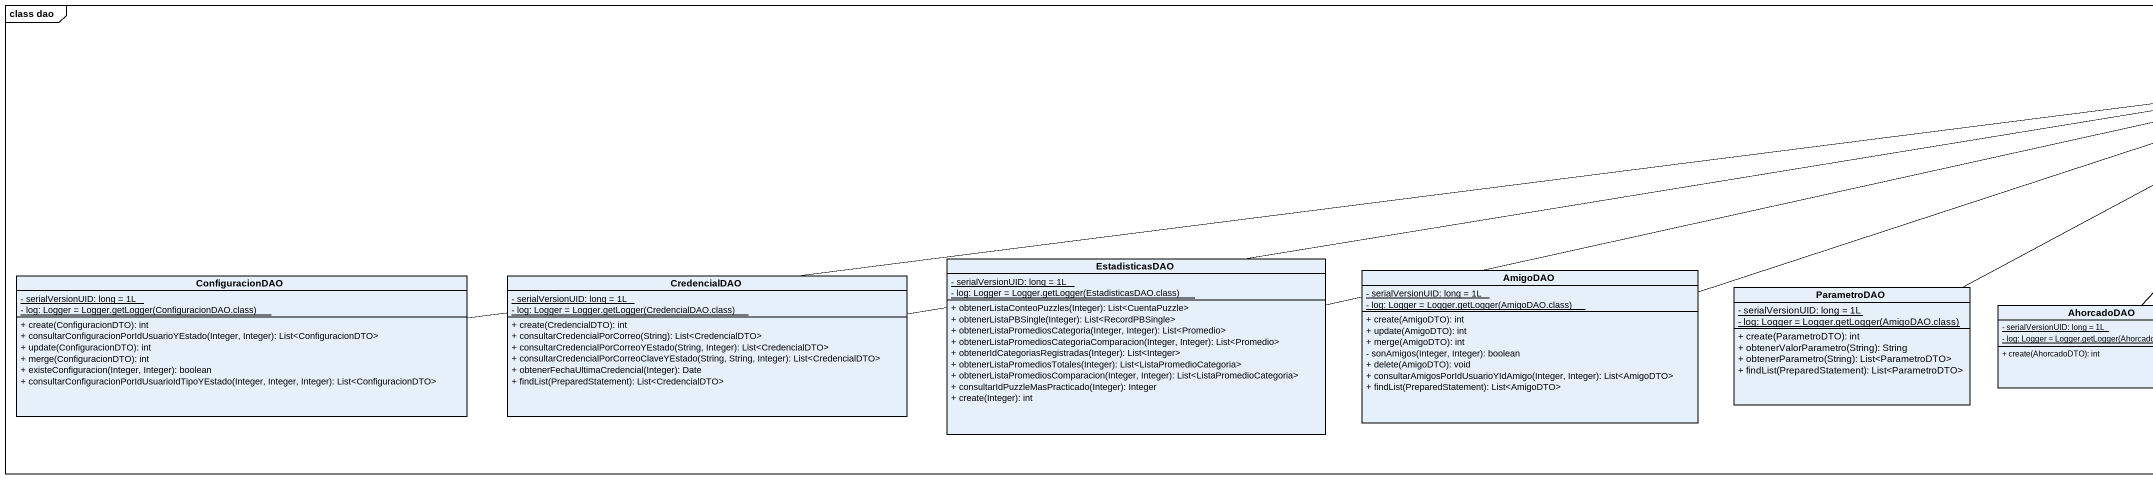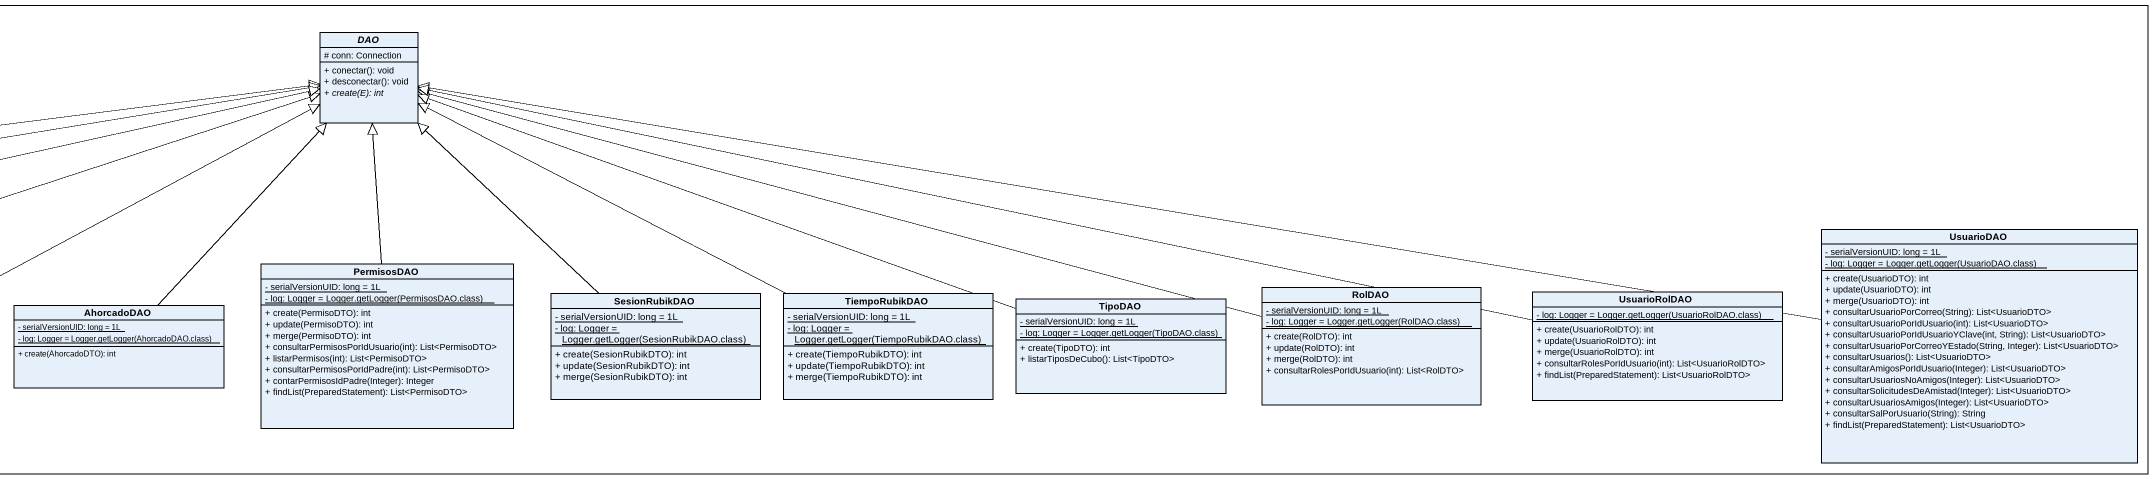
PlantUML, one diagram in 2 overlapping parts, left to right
@startuml
mainframe class dao
hide circle
hide empty members
skinparam classAttributeIconSize 0
abstract class DAO {
  # conn: Connection
  + conectar(): void
  + desconectar(): void
  {abstract} + create(E): int
}
class EstadisticasDAO {
  {static} - serialVersionUID: long = 1L
  {static} {field} - log: Logger = Logger.getLogger(EstadisticasDAO.class)
  + obtenerListaConteoPuzzles(Integer): List<CuentaPuzzle>
  + obtenerListaPBSingle(Integer): List<RecordPBSingle>
  + obtenerListaPromediosCategoria(Integer, Integer): List<Promedio>
  + obtenerListaPromediosCategoriaComparacion(Integer, Integer): List<Promedio>
  + obtenerIdCategoriasRegistradas(Integer): List<Integer>
  + obtenerListaPromediosTotales(Integer): List<ListaPromedioCategoria>
  + obtenerListaPromediosComparacion(Integer, Integer): List<ListaPromedioCategoria>
  + consultarIdPuzzleMasPracticado(Integer): Integer
  + create(Integer): int
}
class PermisosDAO {
  {static} - serialVersionUID: long = 1L
  {static} {field} - log: Logger = Logger.getLogger(PermisosDAO.class)
  + create(PermisoDTO): int
  + update(PermisoDTO): int
  + merge(PermisoDTO): int
  + consultarPermisosPorIdUsuario(int): List<PermisoDTO>
  + listarPermisos(int): List<PermisoDTO>
  + consultarPermisosPorIdPadre(int): List<PermisoDTO>
  + contarPermisosIdPadre(Integer): Integer
  + findList(PreparedStatement): List<PermisoDTO>
}
class UsuarioDAO {
  {static} - serialVersionUID: long = 1L
  {static} {field} - log: Logger = Logger.getLogger(UsuarioDAO.class)
  + create(UsuarioDTO): int
  + update(UsuarioDTO): int
  + merge(UsuarioDTO): int
  + consultarUsuarioPorCorreo(String): List<UsuarioDTO>
  + consultarUsuarioPorIdUsuario(int): List<UsuarioDTO>
  + consultarUsuarioPorIdUsuarioYClave(int, String): List<UsuarioDTO>
  + consultarUsuarioPorCorreoYEstado(String, Integer): List<UsuarioDTO>
  + consultarUsuarios(): List<UsuarioDTO>
  + consultarAmigosPorIdUsuario(Integer): List<UsuarioDTO>
  + consultarUsuariosNoAmigos(Integer): List<UsuarioDTO>
  + consultarSolicitudesDeAmistad(Integer): List<UsuarioDTO>
  + consultarUsuariosAmigos(Integer): List<UsuarioDTO>
  + consultarSalPorUsuario(String): String
  + findList(PreparedStatement): List<UsuarioDTO>
}
class ConfiguracionDAO {
  {static} - serialVersionUID: long = 1L
  {static} {field} - log: Logger = Logger.getLogger(ConfiguracionDAO.class)
  + create(ConfiguracionDTO): int
  + consultarConfiguracionPorIdUsuarioYEstado(Integer, Integer): List<ConfiguracionDTO>
  + update(ConfiguracionDTO): int
  + merge(ConfiguracionDTO): int
  + existeConfiguracion(Integer, Integer): boolean
  + consultarConfiguracionPorIdUsuarioIdTipoYEstado(Integer, Integer, Integer): List<ConfiguracionDTO>
}
class CredencialDAO {
  {static} - serialVersionUID: long = 1L
  {static} {field} - log: Logger = Logger.getLogger(CredencialDAO.class)
  + create(CredencialDTO): int
  + consultarCredencialPorCorreo(String): List<CredencialDTO>
  + consultarCredencialPorCorreoYEstado(String, Integer): List<CredencialDTO>
  + consultarCredencialPorCorreoClaveYEstado(String, String, Integer): List<CredencialDTO>
  + obtenerFechaUltimaCredencial(Integer): Date
  + findList(PreparedStatement): List<CredencialDTO>
}
class AmigoDAO {
  {static} - serialVersionUID: long = 1L
  {static} {field} - log: Logger = Logger.getLogger(AmigoDAO.class)
  + create(AmigoDTO): int
  + update(AmigoDTO): int
  + merge(AmigoDTO): int
  - sonAmigos(Integer, Integer): boolean
  + delete(AmigoDTO): void
  + consultarAmigosPorIdUsuarioYIdAmigo(Integer, Integer): List<AmigoDTO>
  + findList(PreparedStatement): List<AmigoDTO>
}
class ParametroDAO {
  {static} - serialVersionUID: long = 1L
  {static} {field} - log: Logger = Logger.getLogger(AmigoDAO.class)
  + create(ParametroDTO): int
  + obtenerValorParametro(String): String
  + obtenerParametro(String): List<ParametroDTO>
  + findList(PreparedStatement): List<ParametroDTO>
}
class AhorcadoDAO {
  {static} - serialVersionUID: long = 1L
  {static} {field} - log: Logger = Logger.getLogger(AhorcadoDAO.class)
  + create(AhorcadoDTO): int
}
class SesionRubikDAO {
  {static} - serialVersionUID: long = 1L
  {static} {field} - log: Logger = Logger.getLogger(SesionRubikDAO.class)
  + create(SesionRubikDTO): int
  + update(SesionRubikDTO): int
  + merge(SesionRubikDTO): int
}
class TiempoRubikDAO {
  {static} - serialVersionUID: long = 1L
  {static} {field} - log: Logger = Logger.getLogger(TiempoRubikDAO.class)
  + create(TiempoRubikDTO): int
  + update(TiempoRubikDTO): int
  + merge(TiempoRubikDTO): int
}
class TipoDAO {
  {static} - serialVersionUID: long = 1L
  {static} {field} - log: Logger = Logger.getLogger(TipoDAO.class)
  + create(TipoDTO): int
  + listarTiposDeCubo(): List<TipoDTO>
}
class RolDAO {
  {static} - serialVersionUID: long = 1L
  {static} {field} - log: Logger = Logger.getLogger(RolDAO.class)
  + create(RolDTO): int
  + update(RolDTO): int
  + merge(RolDTO): int
  + consultarRolesPorIdUsuario(int): List<RolDTO>
}
class UsuarioRolDAO {
  {static} {field} - log: Logger = Logger.getLogger(UsuarioRolDAO.class)
  + create(UsuarioRolDTO): int
  + update(UsuarioRolDTO): int
  + merge(UsuarioRolDTO): int
  + consultarRolesPorIdUsuario(int): List<UsuarioRolDTO>
  + findList(PreparedStatement): List<UsuarioRolDTO>
}
EstadisticasDAO -right-|> DAO
PermisosDAO -up-|> DAO
UsuarioDAO -left-|> DAO
ConfiguracionDAO -right-|> DAO
CredencialDAO -right-|> DAO
AmigoDAO -right-|> DAO
ParametroDAO -right-|> DAO
AhorcadoDAO -up-|> DAO
SesionRubikDAO -up-|> DAO
TiempoRubikDAO -left-|> DAO
TipoDAO -left-|> DAO
RolDAO -left-|> DAO
UsuarioRolDAO -left-|> DAO
@enduml
